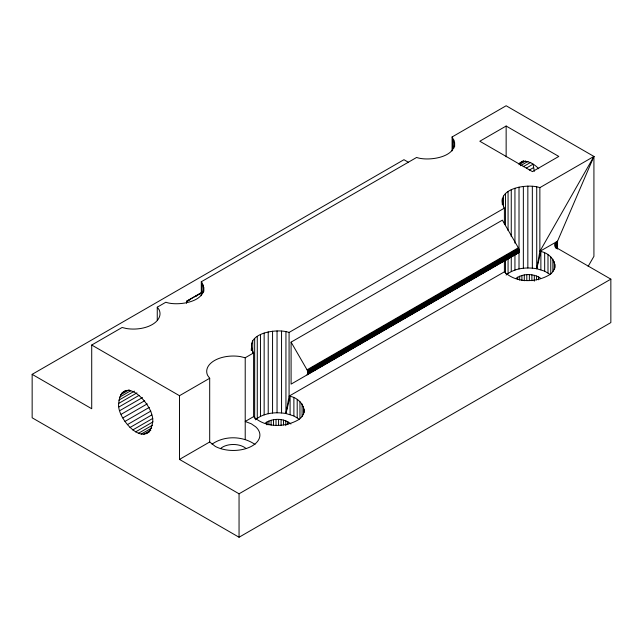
<?xml version="1.0" encoding="UTF-8"?>
<svg xmlns="http://www.w3.org/2000/svg" width="643" height="643" viewBox="0 0 643 643"><rect width="100%" height="100%" fill="white"/><g stroke="black" fill="none" stroke-linecap="round" stroke-linejoin="round"><path stroke-width="0.96" d="M118.69 403.418C122.146 371.357 156.241 406.408 152.512 422.949C147.022 451.298 116.327 418.947 118.69 403.418L136.951 392.873M588.136 266.371L593.923 256.34L593.923 156.434L506.145 105.757L452.093 136.967C463.073 156.474 429.09 162.02 416.624 157.447L201.299 281.763C212.286 301.27 178.304 306.815 165.83 302.234L157.262 307.185L157.262 320.126M289.077 332.439L289.077 396.144C301.88 397.728 311.083 413.923 296.423 420.868C283.193 427.579 264.643 427.434 253.607 416.624L253.607 352.911C242.62 333.412 276.594 327.858 289.077 332.439L504.401 208.123C493.414 188.616 527.389 183.062 539.863 187.643L593.923 156.434L557.553 241.141L557.553 249.042M539.863 187.643L539.863 251.357C552.675 252.932 561.878 269.136 547.209 276.072C533.979 282.783 515.429 282.647 504.401 271.828L504.401 260.881M307.057 374.901L307.973 372.876L307.378 370.4L291.094 342.132L502.384 220.147L518.346 247.796L519.271 250.891L518.346 252.916L502.384 262.135M557.553 241.141C554.258 242.435 554.258 247.089 557.553 248.383L610.85 279.15L610.85 322.585L239.051 537.243L32.15 417.789L32.15 374.347L403.949 159.697L408.249 162.173M299.268 419.26L293.883 415.957L285.942 413.521L289.077 396.144L504.401 271.828M550.062 274.465L544.669 271.161L536.728 268.726L539.863 251.357L593.923 156.434M255.319 419.799C263.694 412.838 275.542 411.801 285.942 413.521L290.089 396.442L290.089 414.542M506.113 275.003C514.488 268.051 526.336 267.014 536.728 268.726L540.876 251.646L540.876 269.747M187.346 300.675L186.583 301.671L186.47 303.287M212.029 444.192C224.327 435.383 242.749 435.858 254.998 444.442M523.273 160.903L518.869 163.74L523.884 160.846M265.302 423.078C272.704 417.95 284.061 417.95 290.925 424.018M516.096 278.282C523.056 273.388 533.216 273.379 540.329 277.993M32.15 374.347L91.716 408.739L91.716 345.026L122.09 327.488L126.518 328.549A26.604 15.36 0 0 0 159.102 309.741L157.262 307.185M187.033 300.924L201.814 292.388M186.775 301.254L200.688 293.224M187.451 301.173L190.063 299.662M195.279 296.656L197.891 295.145M199.627 294.14L201.363 293.136M506.145 126.028L479.815 141.235L532.476 171.641L558.807 156.434L506.145 126.028L506.145 156.796M121.993 392.873L125.473 390.864M120.482 394.826L129.187 389.811M519.038 164.729L525.725 160.871M119.413 397.286L130.722 390.759M520.468 165.741L527.991 161.393M118.81 400.179L134.467 391.137M523.209 166.698L530.732 162.357M526.432 168.016L533.119 164.15L534.325 171.303M119.051 406.923L139.057 395.373M529.302 170.065L533.481 167.654M119.895 410.58L142.513 397.519M121.189 414.285L144.675 400.726M122.893 417.934L147.247 403.876M124.967 421.422L149.321 407.365M127.346 424.653L150.832 411.094M91.716 345.026L179.493 395.702L209.69 378.269L207.609 375.367A26.604 15.36 0 0 1 240.185 356.552L245.216 357.757L253.607 352.911M129.958 427.531L151.708 414.976M132.739 429.974L152.745 418.424M135.601 431.903L152.994 421.864M138.462 433.278L152.383 425.24M141.243 434.041L151.676 428.021M143.855 434.186L150.816 430.175M146.234 433.704L149.715 431.694M307.057 369.789L518.346 247.796M307.378 370.4L518.668 248.415M307.635 371.035L518.925 249.05M307.82 371.67L519.11 249.677M307.941 372.289L519.231 250.296M307.973 372.876L519.271 250.891M307.941 373.422L519.231 251.429M307.82 373.904L519.11 251.919M307.635 374.322L518.925 252.337M518.668 252.667L291.094 384.12L291.094 342.132M179.493 395.702L179.493 459.415L209.69 441.982L209.69 378.269M253.607 416.624L245.216 421.47L251.284 423.785L255.745 426.856A26.604 15.36 0 0 1 250.384 446.869A26.604 15.36 0 0 1 215.317 446.419L209.69 441.982M179.493 459.415L239.051 493.8L610.85 279.15M539.863 251.357L556.653 241.752L556.653 248.664M520.766 162.349C527.356 159.424 534.333 164.118 538.778 168.771M555.93 242.435L555.93 248.359M555.391 243.175L555.391 247.129M555.07 243.962L555.07 246.92M554.949 264.233L554.949 268.043M554.282 261.661L554.282 269.28M552.867 259.185L552.867 271.571M550.754 256.887L550.754 274.031M547.997 254.821L547.997 272.921M544.669 253.061L544.669 271.161M538.601 276.9L538.601 279.826M536.728 186.92L536.728 268.726M536.575 276L536.575 279.898M534.317 275.308L534.317 281.152M532.34 186.317L532.34 268.123M531.89 274.842L531.89 280.694M529.358 274.625L529.358 280.477M527.839 186.148L527.839 267.954M526.802 274.657L526.802 280.509M524.294 274.939L524.294 280.782M523.354 186.422L523.354 268.235M521.907 275.461L521.907 280.332M519.697 276.209L519.697 280.107M519.014 187.137L519.014 268.943M517.744 277.157L517.744 279.11M514.939 188.254L514.939 243.126M514.939 254.106L514.939 270.068M511.257 189.757L511.257 236.648M511.257 256.605L511.257 271.571M508.066 191.606L508.066 230.516M508.066 258.446L508.066 273.412M505.462 193.728L505.462 225.653M505.462 260.576L505.462 273.54M504.401 208.123L504.401 224.045M503.517 196.083L503.517 207.054M502.287 198.583L502.287 204.57M454.633 142.609L454.633 146.596M453.966 140.029L453.966 148.011M452.551 137.554L452.551 150.526M452.093 136.967L452.093 150.904M304.155 409.028L304.155 412.838M303.488 406.448L303.488 414.076M302.081 403.981L302.081 416.359M299.959 401.674L299.959 417.87M297.203 399.616L297.203 417.717M293.883 397.856L293.883 415.957M287.807 421.695L287.807 424.621M285.942 331.708L285.942 413.521M285.789 420.795L285.789 425.666M283.531 420.096L283.531 424.975M281.554 331.105L281.554 412.919M281.095 419.638L281.095 425.481M278.572 419.421L278.572 425.264M277.045 330.944L277.045 412.75M276.016 419.453L276.016 425.296M273.508 419.734L273.508 425.578M272.56 331.217L272.56 413.023M271.113 420.249L271.113 425.127M268.911 420.996L268.911 424.894M268.219 331.925L268.219 413.738M266.949 421.953L266.949 424.87M264.152 333.05L264.152 414.856M260.463 334.553L260.463 416.367M257.272 336.393L257.272 418.207M254.668 338.523L254.668 418.336M252.723 340.87L252.723 352.846M251.493 343.378L251.493 350.363M251.3 348.57L251.3 350.564M245.216 357.757L245.216 439.571M239.051 493.8L239.051 537.243M203.839 287.397L203.839 291.392M203.172 284.825L203.172 292.806M201.765 282.349L201.765 294.325M201.299 281.763L201.299 295.7M220.469 448.637A15.07 8.705 0 0 1 245.891 448.412"/></g></svg>
